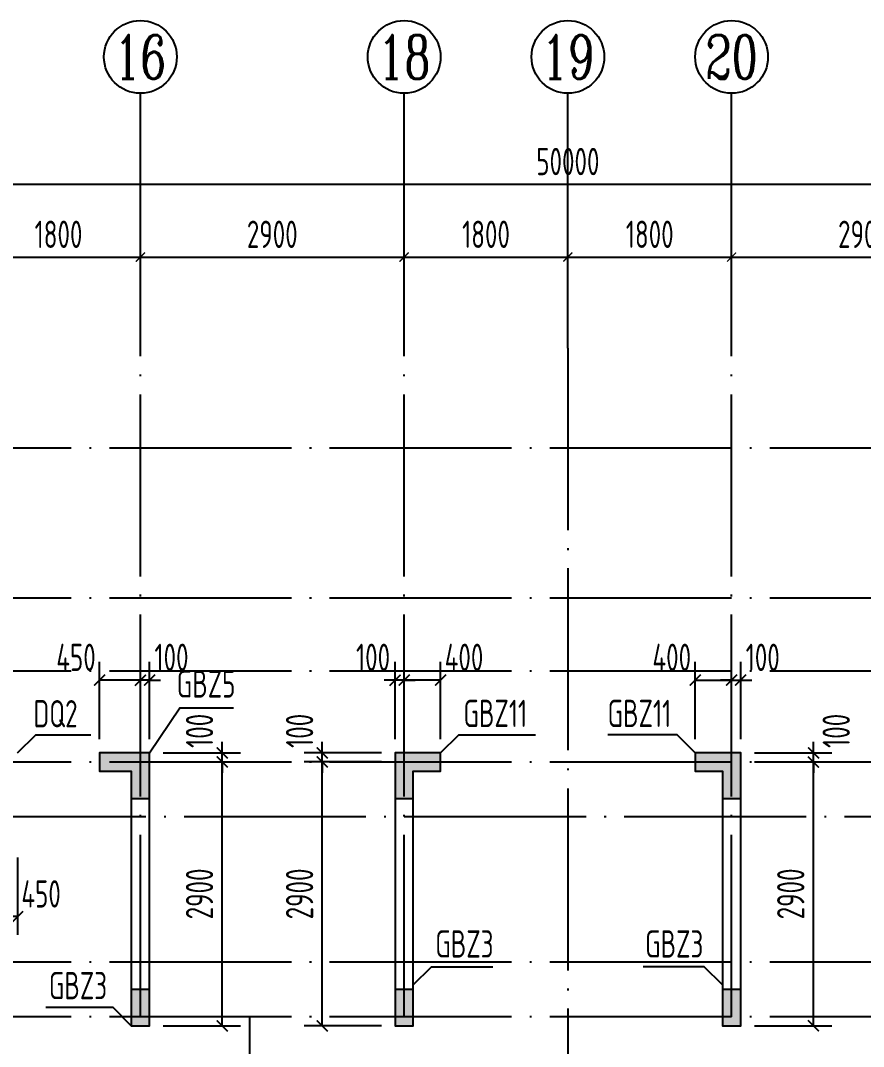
# Model space of a CAD drawing. Extents: x -461650 to 361314, y 245336 to 769729.
# Drawn here: x -106454 to -97186, y 508755 to 520032 of the extents above; entities that cross this region are included whole.
import ezdxf
from ezdxf.enums import TextEntityAlignment as Align

# ---------------------------------------------------------------- set-up
doc = ezdxf.new("R2010")
doc.units = 0
doc.header["$LTSCALE"] = 1000
doc.linetypes.add('DOTE', pattern=[2.42, 2, -0.2, 0.02, -0.2])
doc.layers.get('0').update_dxf_attribs({"linetype": 'CONTINUOUS'})
doc.layers.get('DEFPOINTS').update_dxf_attribs({"linetype": 'CONTINUOUS'})
for name, color, linetype in [('A-AXIS', 1, 'CONTINUOUS'), ('A-DOTE', 10, 'DOTE'), ('AXIS_NUM', 7, 'CONTINUOUS'), ('S-Q墙实线', 6, 'CONTINUOUS'), ('S-Q墙标注', 3, 'CONTINUOUS'), ('S-X详图填充', 252, 'CONTINUOUS'), ('S-X详图实线', 4, 'CONTINUOUS'), ('S-Y一般标注', 3, 'CONTINUOUS'), ('S-Z柱编号', 6, 'CONTINUOUS')]:
    doc.layers.add(name, color=color, linetype=linetype)
doc.styles.add('TSSD_Axis', font='complex.shx', dxfattribs={"width": 0.7, "bigfont": 'hztxt.shx'})
doc.styles.add('TSSD_DIMENSION', font='Tssdeng.shx', dxfattribs={"width": 0.7, "bigfont": 'tssdchn.shx'})
doc.styles.add('TSSD_REIN', font='tssdeng.shx', dxfattribs={"width": 0.7, "height": 300, "bigfont": 'tssdchn.shx'})
doc.styles.add('结构文字', font='zstxt.shx', dxfattribs={"width": 0.7, "bigfont": 'zshz.shx'})
doc.dimstyles.new('STRUCK', dxfattribs={"dimtxt": 400, "dimasz": 121, "dimexe": 200, "dimexo": 150, "dimgap": 115, "dimtad": 1, "dimdec": 0, "dimdsep": 46, "dimtxsty": '结构文字', "dimblk": 'ARCHTICK', "dimcen": 400, "dimclrd": 3, "dimclre": 3, "dimclrt": 7, "dimadec": 0, "dimazin": 0, "dimtfac": 1, "dimtdec": 0, "dimtix": 1, "dimtmove": 2, "dimatfit": 3, "dimldrblk": '_DIMX', "dimfxl": 0, "dimtolj": 1, "dimtzin": 0, "dimarcsym": 0})
doc.dimstyles.new('TSSD_100_100', dxfattribs={"dimtxt": 300, "dimasz": 100, "dimexe": 100, "dimexo": 250, "dimgap": 100, "dimtad": 1, "dimdec": 0, "dimzin": 0, "dimdsep": 46, "dimtxsty": 'TSSD_DIMENSION', "dimblk": 'ARCHTICK', "dimcen": 0, "dimdle": 100, "dimclrt": 7, "dimadec": 0, "dimazin": 0, "dimtfac": 1, "dimtdec": 0, "dimtix": 1, "dimtmove": 2, "dimatfit": 3, "dimldrblk": 'ARCHTICK', "dimfxl": 0, "dimtolj": 1, "dimtzin": 0, "dimarcsym": 0})

# ---------------------------------------------------------------- blocks, each defined once
blk = doc.blocks.new('ts_axno')
at = {"color": 0, "linetype": 'ByBlock', "lineweight": -2}
blk.add_circle((0, 0), 0.5, dxfattribs=at)
at = {"color": 0, "linetype": 'ByBlock', "lineweight": -2, "style": 'TSSD_Axis', "width": 0.7}
blk.add_attdef('A', text='', height=0.6, dxfattribs=at).set_placement((0, 0), align=Align.MIDDLE_CENTER)
blk = doc.blocks.new('_ArchTick')
at = {"color": 0, "linetype": 'ByBlock', "const_width": 0.15}
blk.add_lwpolyline([(-0.5, -0.5), (0.5, 0.5)], dxfattribs=at)
blk = doc.blocks.new('*D297')
at = {"layer": 'DEFPOINTS', "color": 0}
for p in [(24900, 19250), (23100, 18250), (24900, 18250)]:
    blk.add_point(p, dxfattribs=at)
at = {"layer": 'S-Y一般标注', "color": 0, "lineweight": -2}
for p, q in [((23100, 18500), (23100, 19350)), ((24900, 18500), (24900, 19350)), ((23000, 19250), (25000, 19250))]:
    blk.add_line(p, q, dxfattribs=at)
at = {"layer": 'S-Y一般标注', "color": 0, "lineweight": -2, "xscale": 100, "yscale": 100, "zscale": 100, "rotation": 180}
blk.add_blockref('_ArchTick', (23100, 19250), dxfattribs=at)
at = {"layer": 'S-Y一般标注', "color": 0, "lineweight": -2, "xscale": 100, "yscale": 100, "zscale": 100}
blk.add_blockref('_ArchTick', (24900, 19250), dxfattribs=at)
at = {"layer": 'S-Y一般标注', "color": 7, "insert": (24000, 19500), "char_height": 300, "attachment_point": 5, "style": 'TSSD_DIMENSION'}
blk.add_mtext('\\A1;1800', dxfattribs=at)
blk = doc.blocks.new('*D298')
at = {"layer": 'DEFPOINTS', "color": 0}
for p in [(27800, 19250), (24900, 18250), (27800, 18250)]:
    blk.add_point(p, dxfattribs=at)
at = {"layer": 'S-Y一般标注', "color": 0, "lineweight": -2}
for p, q in [((24900, 18500), (24900, 19350)), ((27800, 18500), (27800, 19350)), ((24800, 19250), (27900, 19250))]:
    blk.add_line(p, q, dxfattribs=at)
at = {"layer": 'S-Y一般标注', "color": 0, "lineweight": -2, "xscale": 100, "yscale": 100, "zscale": 100, "rotation": 180}
blk.add_blockref('_ArchTick', (24900, 19250), dxfattribs=at)
at = {"layer": 'S-Y一般标注', "color": 0, "lineweight": -2, "xscale": 100, "yscale": 100, "zscale": 100}
blk.add_blockref('_ArchTick', (27800, 19250), dxfattribs=at)
at = {"layer": 'S-Y一般标注', "color": 7, "insert": (26350, 19500), "char_height": 300, "attachment_point": 5, "style": 'TSSD_DIMENSION'}
blk.add_mtext('\\A1;2900', dxfattribs=at)
blk = doc.blocks.new('*D299')
at = {"layer": 'DEFPOINTS', "color": 0}
for p in [(29600, 19250), (27800, 18250), (29600, 18250)]:
    blk.add_point(p, dxfattribs=at)
at = {"layer": 'S-Y一般标注', "color": 0, "lineweight": -2}
for p, q in [((27800, 18500), (27800, 19350)), ((29600, 18500), (29600, 19350)), ((27700, 19250), (29700, 19250))]:
    blk.add_line(p, q, dxfattribs=at)
at = {"layer": 'S-Y一般标注', "color": 0, "lineweight": -2, "xscale": 100, "yscale": 100, "zscale": 100, "rotation": 180}
blk.add_blockref('_ArchTick', (27800, 19250), dxfattribs=at)
at = {"layer": 'S-Y一般标注', "color": 0, "lineweight": -2, "xscale": 100, "yscale": 100, "zscale": 100}
blk.add_blockref('_ArchTick', (29600, 19250), dxfattribs=at)
at = {"layer": 'S-Y一般标注', "color": 7, "insert": (28700, 19500), "char_height": 300, "attachment_point": 5, "style": 'TSSD_DIMENSION'}
blk.add_mtext('\\A1;1800', dxfattribs=at)
blk = doc.blocks.new('*D300')
at = {"layer": 'DEFPOINTS', "color": 0}
for p in [(31400, 19250), (29600, 18250), (31400, 18250)]:
    blk.add_point(p, dxfattribs=at)
at = {"layer": 'S-Y一般标注', "color": 0, "lineweight": -2}
for p, q in [((29600, 18500), (29600, 19350)), ((31400, 18500), (31400, 19350)), ((29500, 19250), (31500, 19250))]:
    blk.add_line(p, q, dxfattribs=at)
at = {"layer": 'S-Y一般标注', "color": 0, "lineweight": -2, "xscale": 100, "yscale": 100, "zscale": 100, "rotation": 180}
blk.add_blockref('_ArchTick', (29600, 19250), dxfattribs=at)
at = {"layer": 'S-Y一般标注', "color": 0, "lineweight": -2, "xscale": 100, "yscale": 100, "zscale": 100}
blk.add_blockref('_ArchTick', (31400, 19250), dxfattribs=at)
at = {"layer": 'S-Y一般标注', "color": 7, "insert": (30500, 19500), "char_height": 300, "attachment_point": 5, "style": 'TSSD_DIMENSION'}
blk.add_mtext('\\A1;1800', dxfattribs=at)
blk = doc.blocks.new('*D301')
at = {"layer": 'DEFPOINTS', "color": 0}
for p in [(34300, 19250), (31400, 18250), (34300, 18250)]:
    blk.add_point(p, dxfattribs=at)
at = {"layer": 'S-Y一般标注', "color": 0, "lineweight": -2}
for p, q in [((31400, 18500), (31400, 19350)), ((34300, 18500), (34300, 19350)), ((31300, 19250), (34400, 19250))]:
    blk.add_line(p, q, dxfattribs=at)
at = {"layer": 'S-Y一般标注', "color": 0, "lineweight": -2, "xscale": 100, "yscale": 100, "zscale": 100, "rotation": 180}
blk.add_blockref('_ArchTick', (31400, 19250), dxfattribs=at)
at = {"layer": 'S-Y一般标注', "color": 0, "lineweight": -2, "xscale": 100, "yscale": 100, "zscale": 100}
blk.add_blockref('_ArchTick', (34300, 19250), dxfattribs=at)
at = {"layer": 'S-Y一般标注', "color": 7, "insert": (32850, 19500), "char_height": 300, "attachment_point": 5, "style": 'TSSD_DIMENSION'}
blk.add_mtext('\\A1;2900', dxfattribs=at)
blk = doc.blocks.new('*D311')
at = {"layer": 'DEFPOINTS', "color": 0}
for p in [(54600, 20050), (4600, 18250), (54600, 18250)]:
    blk.add_point(p, dxfattribs=at)
at = {"layer": 'S-Y一般标注', "color": 0, "lineweight": -2}
for p, q in [((4600, 18500), (4600, 20150)), ((54600, 18500), (54600, 20150)), ((4500, 20050), (54700, 20050))]:
    blk.add_line(p, q, dxfattribs=at)
at = {"layer": 'S-Y一般标注', "color": 0, "lineweight": -2, "xscale": 100, "yscale": 100, "zscale": 100, "rotation": 180}
blk.add_blockref('_ArchTick', (4600, 20050), dxfattribs=at)
at = {"layer": 'S-Y一般标注', "color": 0, "lineweight": -2, "xscale": 100, "yscale": 100, "zscale": 100}
blk.add_blockref('_ArchTick', (54600, 20050), dxfattribs=at)
at = {"layer": 'S-Y一般标注', "color": 7, "insert": (29600, 20300), "char_height": 300, "attachment_point": 5, "style": 'TSSD_DIMENSION'}
blk.add_mtext('\\A1;50000', dxfattribs=at)
blk = doc.blocks.new('*D2585')
at = {"layer": 'DEFPOINTS', "color": 0}
for p in [(-103136, 511882), (-102336, 511882), (-102336, 508982)]:
    blk.add_point(p, dxfattribs=at)
at = {"layer": 'S-Q墙标注', "color": 3, "lineweight": -2}
for p, q in [((-102486, 511882), (-103336, 511882)), ((-103136, 508982), (-103136, 511882)), ((-102486, 508982), (-103336, 508982))]:
    blk.add_line(p, q, dxfattribs=at)
at = {"layer": 'S-Q墙标注', "color": 3, "lineweight": -2, "xscale": 121, "yscale": 121, "zscale": 121}
for p, rotation in [((-103136, 511882), 90), ((-103136, 508982), 270)]:
    blk.add_blockref('_ArchTick', p, dxfattribs=dict(at, rotation=rotation))
at = {"layer": 'S-Q墙标注', "color": 7, "insert": (-103386, 510432), "char_height": 300, "attachment_point": 5, "rotation": 90, "style": 'TSSD_REIN'}
blk.add_mtext('\\A1;2900', dxfattribs=at)
blk = doc.blocks.new('_DIMX')
blk.add_line((-150, 0), (150, 0))
at = {"const_width": 50}
blk.add_lwpolyline([(-70, -70), (70, 70)], dxfattribs=at)
blk = doc.blocks.new('*D2586')
at = {"layer": 'DEFPOINTS', "color": 0}
for p in [(-103136, 511982), (-102336, 511982), (-102336, 511882)]:
    blk.add_point(p, dxfattribs=at)
at = {"layer": 'S-Q墙标注', "color": 3, "lineweight": -2}
for p, q in [((-103136, 511982), (-103136, 512103)), ((-102486, 511982), (-103336, 511982)), ((-103136, 511882), (-103136, 511982)), ((-102486, 511882), (-103336, 511882)), ((-103136, 511882), (-103136, 511761))]:
    blk.add_line(p, q, dxfattribs=at)
at = {"layer": 'S-Q墙标注', "color": 3, "lineweight": -2, "xscale": 121, "yscale": 121, "zscale": 121}
for p, rotation in [((-103136, 511982), 270), ((-103136, 511882), 90)]:
    blk.add_blockref('_ArchTick', p, dxfattribs=dict(at, rotation=rotation))
at = {"layer": 'S-Q墙标注', "color": 7, "insert": (-103386, 512224), "char_height": 300, "attachment_point": 5, "rotation": 90, "style": 'TSSD_REIN'}
blk.add_mtext('\\A1;100', dxfattribs=at)
blk = doc.blocks.new('*D2587')
at = {"layer": 'DEFPOINTS', "color": 0}
for p in [(-102236, 512782), (-102236, 511982), (-101836, 511982)]:
    blk.add_point(p, dxfattribs=at)
at = {"layer": 'S-Q墙标注', "color": 3, "lineweight": -2}
for p, q in [((-102236, 512132), (-102236, 512982)), ((-101836, 512132), (-101836, 512982)), ((-101836, 512782), (-102236, 512782))]:
    blk.add_line(p, q, dxfattribs=at)
at = {"layer": 'S-Q墙标注', "color": 3, "lineweight": -2, "xscale": 121, "yscale": 121, "zscale": 121, "rotation": 180}
blk.add_blockref('_ArchTick', (-102236, 512782), dxfattribs=at)
at = {"layer": 'S-Q墙标注', "color": 3, "lineweight": -2, "xscale": 121, "yscale": 121, "zscale": 121}
blk.add_blockref('_ArchTick', (-101836, 512782), dxfattribs=at)
at = {"layer": 'S-Q墙标注', "color": 7, "insert": (-101578, 513032), "char_height": 300, "attachment_point": 5, "style": 'TSSD_REIN'}
blk.add_mtext('\\A1;400', dxfattribs=at)
blk = doc.blocks.new('*D2588')
at = {"layer": 'DEFPOINTS', "color": 0}
for p in [(-102336, 512782), (-102336, 511982), (-102236, 511982)]:
    blk.add_point(p, dxfattribs=at)
at = {"layer": 'S-Q墙标注', "color": 3, "lineweight": -2}
for p, q in [((-102336, 512132), (-102336, 512982)), ((-102236, 512132), (-102236, 512982)), ((-102336, 512782), (-102457, 512782)), ((-102236, 512782), (-102336, 512782)), ((-102236, 512782), (-102115, 512782))]:
    blk.add_line(p, q, dxfattribs=at)
at = {"layer": 'S-Q墙标注', "color": 3, "lineweight": -2, "xscale": 121, "yscale": 121, "zscale": 121}
blk.add_blockref('_ArchTick', (-102336, 512782), dxfattribs=at)
at = {"layer": 'S-Q墙标注', "color": 3, "lineweight": -2, "xscale": 121, "yscale": 121, "zscale": 121, "rotation": 180}
blk.add_blockref('_ArchTick', (-102236, 512782), dxfattribs=at)
at = {"layer": 'S-Q墙标注', "color": 7, "insert": (-102578, 513032), "char_height": 300, "attachment_point": 5, "style": 'TSSD_REIN'}
blk.add_mtext('\\A1;100', dxfattribs=at)
blk = doc.blocks.new('*D2589')
at = {"layer": 'DEFPOINTS', "color": 0}
for p in [(-105036, 511882), (-104236, 511882), (-105036, 508982)]:
    blk.add_point(p, dxfattribs=at)
at = {"layer": 'S-Q墙标注', "color": 3, "lineweight": -2}
for p, q in [((-104886, 511882), (-104036, 511882)), ((-104236, 508982), (-104236, 511882)), ((-104886, 508982), (-104036, 508982))]:
    blk.add_line(p, q, dxfattribs=at)
at = {"layer": 'S-Q墙标注', "color": 3, "lineweight": -2, "xscale": 121, "yscale": 121, "zscale": 121}
for p, rotation in [((-104236, 511882), 90), ((-104236, 508982), 270)]:
    blk.add_blockref('_ArchTick', p, dxfattribs=dict(at, rotation=rotation))
at = {"layer": 'S-Q墙标注', "color": 7, "insert": (-104486, 510432), "char_height": 300, "attachment_point": 5, "rotation": 90, "style": 'TSSD_REIN'}
blk.add_mtext('\\A1;2900', dxfattribs=at)
blk = doc.blocks.new('*D2590')
at = {"layer": 'DEFPOINTS', "color": 0}
for p in [(-105036, 511982), (-104236, 511982), (-105036, 511882)]:
    blk.add_point(p, dxfattribs=at)
at = {"layer": 'S-Q墙标注', "color": 3, "lineweight": -2}
for p, q in [((-104236, 511982), (-104236, 512103)), ((-104886, 511982), (-104036, 511982)), ((-104236, 511882), (-104236, 511982)), ((-104886, 511882), (-104036, 511882)), ((-104236, 511882), (-104236, 511761))]:
    blk.add_line(p, q, dxfattribs=at)
at = {"layer": 'S-Q墙标注', "color": 3, "lineweight": -2, "xscale": 121, "yscale": 121, "zscale": 121}
for p, rotation in [((-104236, 511982), 270), ((-104236, 511882), 90)]:
    blk.add_blockref('_ArchTick', p, dxfattribs=dict(at, rotation=rotation))
at = {"layer": 'S-Q墙标注', "color": 7, "insert": (-104486, 512224), "char_height": 300, "attachment_point": 5, "rotation": 90, "style": 'TSSD_REIN'}
blk.add_mtext('\\A1;100', dxfattribs=at)
blk = doc.blocks.new('*D2591')
at = {"layer": 'DEFPOINTS', "color": 0}
for p in [(-105136, 512782), (-105136, 511982), (-105036, 511982)]:
    blk.add_point(p, dxfattribs=at)
at = {"layer": 'S-Q墙标注', "color": 3, "lineweight": -2}
for p, q in [((-105136, 512132), (-105136, 512982)), ((-105036, 512132), (-105036, 512982)), ((-105136, 512782), (-105257, 512782)), ((-105036, 512782), (-105136, 512782)), ((-105036, 512782), (-104915, 512782))]:
    blk.add_line(p, q, dxfattribs=at)
at = {"layer": 'S-Q墙标注', "color": 3, "lineweight": -2, "xscale": 121, "yscale": 121, "zscale": 121}
blk.add_blockref('_ArchTick', (-105136, 512782), dxfattribs=at)
at = {"layer": 'S-Q墙标注', "color": 3, "lineweight": -2, "xscale": 121, "yscale": 121, "zscale": 121, "rotation": 180}
blk.add_blockref('_ArchTick', (-105036, 512782), dxfattribs=at)
at = {"layer": 'S-Q墙标注', "color": 7, "insert": (-104794, 513032), "char_height": 300, "attachment_point": 5, "style": 'TSSD_REIN'}
blk.add_mtext('\\A1;100', dxfattribs=at)
blk = doc.blocks.new('*D2592')
at = {"layer": 'DEFPOINTS', "color": 0}
for p in [(-105586, 512782), (-105586, 511982), (-105136, 511982)]:
    blk.add_point(p, dxfattribs=at)
at = {"layer": 'S-Q墙标注', "color": 3, "lineweight": -2}
for p, q in [((-105586, 512132), (-105586, 512982)), ((-105136, 512132), (-105136, 512982)), ((-105136, 512782), (-105586, 512782))]:
    blk.add_line(p, q, dxfattribs=at)
at = {"layer": 'S-Q墙标注', "color": 3, "lineweight": -2, "xscale": 121, "yscale": 121, "zscale": 121, "rotation": 180}
blk.add_blockref('_ArchTick', (-105586, 512782), dxfattribs=at)
at = {"layer": 'S-Q墙标注', "color": 3, "lineweight": -2, "xscale": 121, "yscale": 121, "zscale": 121}
blk.add_blockref('_ArchTick', (-105136, 512782), dxfattribs=at)
at = {"layer": 'S-Q墙标注', "color": 7, "insert": (-105844, 513032), "char_height": 300, "attachment_point": 5, "style": 'TSSD_REIN'}
blk.add_mtext('\\A1;450', dxfattribs=at)
blk = doc.blocks.new('*D2595')
at = {"layer": 'DEFPOINTS', "color": 0}
for p in [(-106936, 510982), (-106486, 510982), (-106936, 510182)]:
    blk.add_point(p, dxfattribs=at)
at = {"layer": 'S-Q墙标注', "color": 3, "lineweight": -2}
for p, q in [((-106936, 510832), (-106936, 509982)), ((-106486, 510832), (-106486, 509982)), ((-106486, 510182), (-106936, 510182))]:
    blk.add_line(p, q, dxfattribs=at)
at = {"layer": 'S-Q墙标注', "color": 3, "lineweight": -2, "xscale": 121, "yscale": 121, "zscale": 121, "rotation": 180}
blk.add_blockref('_ArchTick', (-106936, 510182), dxfattribs=at)
at = {"layer": 'S-Q墙标注', "color": 3, "lineweight": -2, "xscale": 121, "yscale": 121, "zscale": 121}
blk.add_blockref('_ArchTick', (-106486, 510182), dxfattribs=at)
at = {"layer": 'S-Q墙标注', "color": 7, "insert": (-106228, 510432), "char_height": 300, "attachment_point": 5, "style": 'TSSD_REIN'}
blk.add_mtext('\\A1;450', dxfattribs=at)
blk = doc.blocks.new('*D2660')
at = {"layer": 'DEFPOINTS', "color": 0}
for p in [(-98536, 511882), (-97736, 511882), (-98536, 508982)]:
    blk.add_point(p, dxfattribs=at)
at = {"layer": 'S-Q墙标注', "color": 3, "lineweight": -2}
for p, q in [((-98386, 511882), (-97536, 511882)), ((-97736, 508982), (-97736, 511882)), ((-98386, 508982), (-97536, 508982))]:
    blk.add_line(p, q, dxfattribs=at)
at = {"layer": 'S-Q墙标注', "color": 3, "lineweight": -2, "xscale": 121, "yscale": 121, "zscale": 121}
for p, rotation in [((-97736, 511882), 90), ((-97736, 508982), 270)]:
    blk.add_blockref('_ArchTick', p, dxfattribs=dict(at, rotation=rotation))
at = {"layer": 'S-Q墙标注', "color": 7, "insert": (-97986, 510432), "char_height": 300, "attachment_point": 5, "rotation": 90, "style": 'TSSD_REIN'}
blk.add_mtext('\\A1;2900', dxfattribs=at)
blk = doc.blocks.new('*D2661')
at = {"layer": 'DEFPOINTS', "color": 0}
for p in [(-98536, 511982), (-97736, 511982), (-98536, 511882)]:
    blk.add_point(p, dxfattribs=at)
at = {"layer": 'S-Q墙标注', "color": 3, "lineweight": -2}
for p, q in [((-97736, 511982), (-97736, 512103)), ((-98386, 511982), (-97536, 511982)), ((-97736, 511882), (-97736, 511982)), ((-98386, 511882), (-97536, 511882)), ((-97736, 511882), (-97736, 511761))]:
    blk.add_line(p, q, dxfattribs=at)
at = {"layer": 'S-Q墙标注', "color": 3, "lineweight": -2, "xscale": 121, "yscale": 121, "zscale": 121}
for p, rotation in [((-97736, 511982), 270), ((-97736, 511882), 90)]:
    blk.add_blockref('_ArchTick', p, dxfattribs=dict(at, rotation=rotation))
at = {"layer": 'S-Q墙标注', "color": 7, "insert": (-97486, 512224), "char_height": 300, "attachment_point": 5, "rotation": 90, "style": 'TSSD_REIN'}
blk.add_mtext('\\A1;100', dxfattribs=at)
blk = doc.blocks.new('*D2662')
at = {"layer": 'DEFPOINTS', "color": 0}
for p in [(-98636, 512782), (-99036, 511982), (-98636, 511982)]:
    blk.add_point(p, dxfattribs=at)
at = {"layer": 'S-Q墙标注', "color": 3, "lineweight": -2}
for p, q in [((-99036, 512132), (-99036, 512982)), ((-98636, 512132), (-98636, 512982)), ((-99036, 512782), (-98636, 512782))]:
    blk.add_line(p, q, dxfattribs=at)
at = {"layer": 'S-Q墙标注', "color": 3, "lineweight": -2, "xscale": 121, "yscale": 121, "zscale": 121, "rotation": 180}
blk.add_blockref('_ArchTick', (-99036, 512782), dxfattribs=at)
at = {"layer": 'S-Q墙标注', "color": 3, "lineweight": -2, "xscale": 121, "yscale": 121, "zscale": 121}
blk.add_blockref('_ArchTick', (-98636, 512782), dxfattribs=at)
at = {"layer": 'S-Q墙标注', "color": 7, "insert": (-99294, 513032), "char_height": 300, "attachment_point": 5, "style": 'TSSD_REIN'}
blk.add_mtext('\\A1;400', dxfattribs=at)
blk = doc.blocks.new('*D2663')
at = {"layer": 'DEFPOINTS', "color": 0}
for p in [(-98536, 512782), (-98636, 511982), (-98536, 511982)]:
    blk.add_point(p, dxfattribs=at)
at = {"layer": 'S-Q墙标注', "color": 3, "lineweight": -2}
for p, q in [((-98636, 512132), (-98636, 512982)), ((-98536, 512132), (-98536, 512982)), ((-98636, 512782), (-98757, 512782)), ((-98636, 512782), (-98536, 512782)), ((-98536, 512782), (-98415, 512782))]:
    blk.add_line(p, q, dxfattribs=at)
at = {"layer": 'S-Q墙标注', "color": 3, "lineweight": -2, "xscale": 121, "yscale": 121, "zscale": 121}
blk.add_blockref('_ArchTick', (-98636, 512782), dxfattribs=at)
at = {"layer": 'S-Q墙标注', "color": 3, "lineweight": -2, "xscale": 121, "yscale": 121, "zscale": 121, "rotation": 180}
blk.add_blockref('_ArchTick', (-98536, 512782), dxfattribs=at)
at = {"layer": 'S-Q墙标注', "color": 7, "insert": (-98294, 513032), "char_height": 300, "attachment_point": 5, "style": 'TSSD_REIN'}
blk.add_mtext('\\A1;100', dxfattribs=at)
blk = doc.blocks.new('20210726.16395156')
at = {"layer": 'A-AXIS'}
for p, q in [((24900, 18249.9), (24900, 21049.9)), ((27800, 18249.9), (27800, 21049.9)), ((29600, 18249.9), (29600, 21049.9)), ((31400, 18249.9), (31400, 21049.9))]:
    blk.add_line(p, q, dxfattribs=at)
at = {"layer": 'A-DOTE'}
for p, q in [((24900, 10900), (24900, 18249.9)), ((27800, 10900), (27800, 18249.9)), ((29600, 18249.9), (29600, 3600)), ((31400, 10900), (31400, 18249.9)), ((55600, 17150), (3600, 17150)), ((55600, 15500), (3600, 15500)), ((55600, 14700), (3600, 14700)), ((55600, 13700), (3600, 13700)), ((3600, 13100.3), (55600, 13100.3)), ((55600, 11500), (3600, 11500)), ((55600, 10900), (3600, 10900)), ((26100, 10900), (26100, 3600))]:
    blk.add_line(p, q, dxfattribs=at)
at = {"layer": 'A-AXIS'}
ref = blk.add_blockref('ts_axno', (24900, 21449.9), dxfattribs=dict(at, xscale=800, yscale=800, zscale=800))
ref.add_attrib('10', '16', dxfattribs={"layer": 'AXIS_NUM', "height": 480, "style": 'TSSD_Axis', "width": 0.7}).set_placement((24900, 21449.9), align=Align.MIDDLE_CENTER)
ref = blk.add_blockref('ts_axno', (27800, 21449.9), dxfattribs=dict(at, xscale=800, yscale=800, zscale=800))
ref.add_attrib('11', '18', dxfattribs={"layer": 'AXIS_NUM', "height": 480, "style": 'TSSD_Axis', "width": 0.7}).set_placement((27800, 21449.9), align=Align.MIDDLE_CENTER)
ref = blk.add_blockref('ts_axno', (29600, 21449.9), dxfattribs=dict(at, xscale=800, yscale=800, zscale=800))
ref.add_attrib('12', '19', dxfattribs={"layer": 'AXIS_NUM', "height": 480, "style": 'TSSD_Axis', "width": 0.7}).set_placement((29600, 21449.9), align=Align.MIDDLE_CENTER)
ref = blk.add_blockref('ts_axno', (31400, 21449.9), dxfattribs=dict(at, xscale=800, yscale=800, zscale=800))
ref.add_attrib('13', '20', dxfattribs={"layer": 'AXIS_NUM', "height": 480, "style": 'TSSD_Axis', "width": 0.7}).set_placement((31400, 21449.9), align=Align.MIDDLE_CENTER)
at = {"layer": 'S-Y一般标注'}
for base, p1, p2, picture, middle in [((54600, 20049.9), (4600, 18249.9), (54600, 18249.9), '*D311', (29600, 20299.9)), ((24900, 19249.9), (23100, 18249.9), (24900, 18249.9), '*D297', (24000, 19499.9)), ((27800, 19249.9), (24900, 18249.9), (27800, 18249.9), '*D298', (26350, 19499.9)), ((29600, 19249.9), (27800, 18249.9), (29600, 18249.9), '*D299', (28700, 19499.9)), ((31400, 19249.9), (29600, 18249.9), (31400, 18249.9), '*D300', (30500, 19499.9)), ((34300, 19249.9), (31400, 18249.9), (34300, 18249.9), '*D301', (32850, 19499.9))]:
    dim = blk.add_linear_dim(base=base, p1=p1, p2=p2, dimstyle='TSSD_100_100', dxfattribs=at)
    dim.commit()
    dim.dimension.update_dxf_attribs({"geometry": picture, "text_midpoint": middle})

msp = doc.modelspace()

# ---------------------------------------------------------------- hatches: boundary and pattern name
at = {"layer": 'S-X详图填充'}
h = msp.add_hatch(color=256, dxfattribs=at)
h.dxf.hatch_style = 1
h.paths.add_polyline_path([(-105236.29, 511481.79), (-105036.29, 511481.79), (-105036.29, 511981.79), (-105586.29, 511981.79), (-105586.29, 511781.79), (-105236.29, 511781.79)])
h = msp.add_hatch(color=256, dxfattribs=at)
h.dxf.hatch_style = 1
h.paths.add_polyline_path([(-102336.29, 511481.79), (-102136.29, 511481.79), (-102136.29, 511781.79), (-101836.38, 511781.79), (-101836.38, 511981.79), (-102336.29, 511981.79)])
h = msp.add_hatch(color=256, dxfattribs=at)
h.dxf.hatch_style = 1
h.paths.add_polyline_path([(-98736.27, 511481.79), (-98536.27, 511481.79), (-98536.27, 511981.79), (-99036.18, 511981.79), (-99036.18, 511781.79), (-98736.27, 511781.79)])
h = msp.add_hatch(color=256, dxfattribs=at)
h.dxf.hatch_style = 1
h.paths.add_polyline_path([(-105036.29, 509381.79), (-105236.29, 509381.79), (-105236.29, 508981.79), (-105036.29, 508981.79)])
h = msp.add_hatch(color=256, dxfattribs=at)
h.dxf.hatch_style = 1
h.paths.add_polyline_path([(-102136.29, 509381.79), (-102336.29, 509381.79), (-102336.29, 508981.79), (-102136.29, 508981.79)])
h = msp.add_hatch(color=256, dxfattribs=at)
h.dxf.hatch_style = 1
h.paths.add_polyline_path([(-98536.27, 509381.79), (-98736.27, 509381.79), (-98736.27, 508981.79), (-98536.27, 508981.79)])

# ---------------------------------------------------------------- linework, layer by layer
at = {"layer": 'S-Q墙实线'}
for points in [[(-105036.29, 511981.79), (-105586.29, 511981.79), (-105586.29, 511781.79), (-105236.29, 511781.79), (-105236.29, 508981.79), (-105036.29, 508981.79)], [(-102336.29, 511981.79), (-102336.29, 508981.79), (-102136.29, 508981.79), (-102136.29, 511781.79), (-101836.38, 511781.79), (-101836.38, 511981.79)], [(-98536.27, 511981.79), (-99036.18, 511981.79), (-99036.18, 511781.79), (-98736.27, 511781.79), (-98736.27, 508981.79), (-98536.27, 508981.79)]]:
    msp.add_lwpolyline(points, close=True, dxfattribs=at)
at = {"layer": 'S-X详图实线'}
for points in [[(-105236.29, 511481.79), (-105036.29, 511481.79), (-105036.29, 511981.79), (-105586.29, 511981.79), (-105586.29, 511781.79), (-105236.29, 511781.79), (-105236.29, 511481.79)], [(-102336.29, 511481.79), (-102136.29, 511481.79), (-102136.29, 511781.79), (-101836.38, 511781.79), (-101836.38, 511981.79), (-102336.29, 511981.79), (-102336.29, 511481.79)], [(-98736.27, 511481.79), (-98536.27, 511481.79), (-98536.27, 511981.79), (-99036.18, 511981.79), (-99036.18, 511781.79), (-98736.27, 511781.79), (-98736.27, 511481.79)], [(-105036.29, 509381.79), (-105236.29, 509381.79), (-105236.29, 508981.79), (-105036.29, 508981.79), (-105036.29, 509381.79)], [(-102136.29, 509381.79), (-102336.29, 509381.79), (-102336.29, 508981.79), (-102136.29, 508981.79), (-102136.29, 509381.79)], [(-98536.27, 509381.79), (-98736.27, 509381.79), (-98736.27, 508981.79), (-98536.27, 508981.79), (-98536.27, 509381.79)]]:
    msp.add_lwpolyline(points, close=True, dxfattribs=at)
at = {"layer": 'S-Z柱编号', "color": 7}
for points in [[(-105036.29, 511981.79), (-104703.85, 512478.42), (-104114.01, 512478.42)], [(-106486.37, 511981.79), (-106286.37, 512181.79), (-105680.36, 512181.79)], [(-101836.38, 511981.79), (-101636.38, 512181.79), (-100792.29, 512181.79)], [(-99036.18, 511981.79), (-99236.18, 512181.79), (-99996.31, 512181.79)], [(-102136.29, 509431.79), (-101936.29, 509631.79), (-101262.77, 509631.79)], [(-98736.27, 509431.79), (-98936.27, 509631.79), (-99609.79, 509631.79)], [(-105236.29, 508981.79), (-105436.29, 509181.79), (-106176.63, 509181.79)]]:
    msp.add_lwpolyline(points, dxfattribs=at)

# ---------------------------------------------------------------- block references
at = {"layer": 'A-DOTE'}
msp.add_blockref('20210726.16395156', (-130036.28, 498181.75), dxfattribs=at)

# ---------------------------------------------------------------- texts
at = {"layer": 'S-Z柱编号', "color": 7, "style": 'TSSD_REIN', "width": 0.7}
for s, p in [('GBZ5', (-104736.29, 512499.98)), ('DQ2', (-106311.05, 512172.53)), ('GBZ11', (-101584.02, 512175.97)), ('GBZ11', (-99999.58, 512175.97)), ('GBZ3', (-101893.44, 509642.38)), ('GBZ3', (-99586.87, 509642.38)), ('GBZ3', (-106142.06, 509184.51))]:
    msp.add_text(s, height=300, dxfattribs=at).set_placement(p, align=Align.BOTTOM_LEFT)

# ---------------------------------------------------------------- dimensions: what is measured, and where the dimension line sits
at = {"layer": 'S-Q墙标注'}
for base, p1, p2, angle, picture, middle in [((-105586.29, 512781.79), (-105136.28, 511981.79), (-105586.29, 511981.79), 180, '*D2592', (-105844.37, 513031.79)), ((-105136.28, 512781.79), (-105036.29, 511981.79), (-105136.28, 511981.79), 180, '*D2591', (-104794.37, 513031.79)), ((-102336.29, 512781.79), (-102236.28, 511981.79), (-102336.29, 511981.79), 180, '*D2588', (-102578.21, 513031.79)), ((-102236.28, 512781.79), (-101836.37, 511981.79), (-102236.28, 511981.79), 180, '*D2587', (-101578.3, 513031.79)), ((-104236.29, 511981.79), (-105036.29, 511881.79), (-105036.29, 511981.79), 90, '*D2590', (-104486.29, 512223.72)), ((-103136.29, 511981.79), (-102336.29, 511881.79), (-102336.29, 511981.79), 90, '*D2586', (-103386.29, 512223.72)), ((-97736.27, 511981.79), (-98536.27, 511881.79), (-98536.27, 511981.79), 90, '*D2661', (-97486.27, 512223.72)), ((-106936.28, 510181.79), (-106486.37, 510981.79), (-106936.28, 510981.79), 180, '*D2595', (-106228.29, 510431.79))]:
    dim = msp.add_linear_dim(base=base, p1=p1, p2=p2, angle=angle, dimstyle='STRUCK', override={"dimtxt": 300, "dimgap": 100, "dimtxsty": 'TSSD_REIN'}, dxfattribs=at)
    dim.commit()
    dim.dimension.update_dxf_attribs({"geometry": picture, "text_midpoint": middle, "dimtype": 160})
for base, p1, p2, picture, middle in [((-98636.28, 512781.79), (-99036.18, 511981.79), (-98636.28, 511981.79), '*D2662', (-99294.26, 513031.79)), ((-98536.27, 512781.79), (-98636.28, 511981.79), (-98536.27, 511981.79), '*D2663', (-98294.35, 513031.79))]:
    dim = msp.add_linear_dim(base=base, p1=p1, p2=p2, dimstyle='STRUCK', override={"dimtxt": 300, "dimgap": 100, "dimtxsty": 'TSSD_REIN'}, dxfattribs=at)
    dim.commit()
    dim.dimension.update_dxf_attribs({"geometry": picture, "text_midpoint": middle, "dimtype": 160})
for base, p1, p2, picture, middle in [((-104236.29, 511881.79), (-105036.29, 508981.79), (-105036.29, 511881.79), '*D2589', (-104486.29, 510431.79)), ((-103136.29, 511881.79), (-102336.29, 508981.79), (-102336.29, 511881.79), '*D2585', (-103386.29, 510431.79)), ((-97736.27, 511881.79), (-98536.27, 508981.79), (-98536.27, 511881.79), '*D2660', (-97986.27, 510431.79))]:
    dim = msp.add_linear_dim(base=base, p1=p1, p2=p2, angle=90, dimstyle='STRUCK', override={"dimtxt": 300, "dimgap": 100, "dimtxsty": 'TSSD_REIN'}, dxfattribs=at)
    dim.commit()
    dim.dimension.update_dxf_attribs({"geometry": picture, "text_midpoint": middle})

doc.saveas('drawing.dxf')
